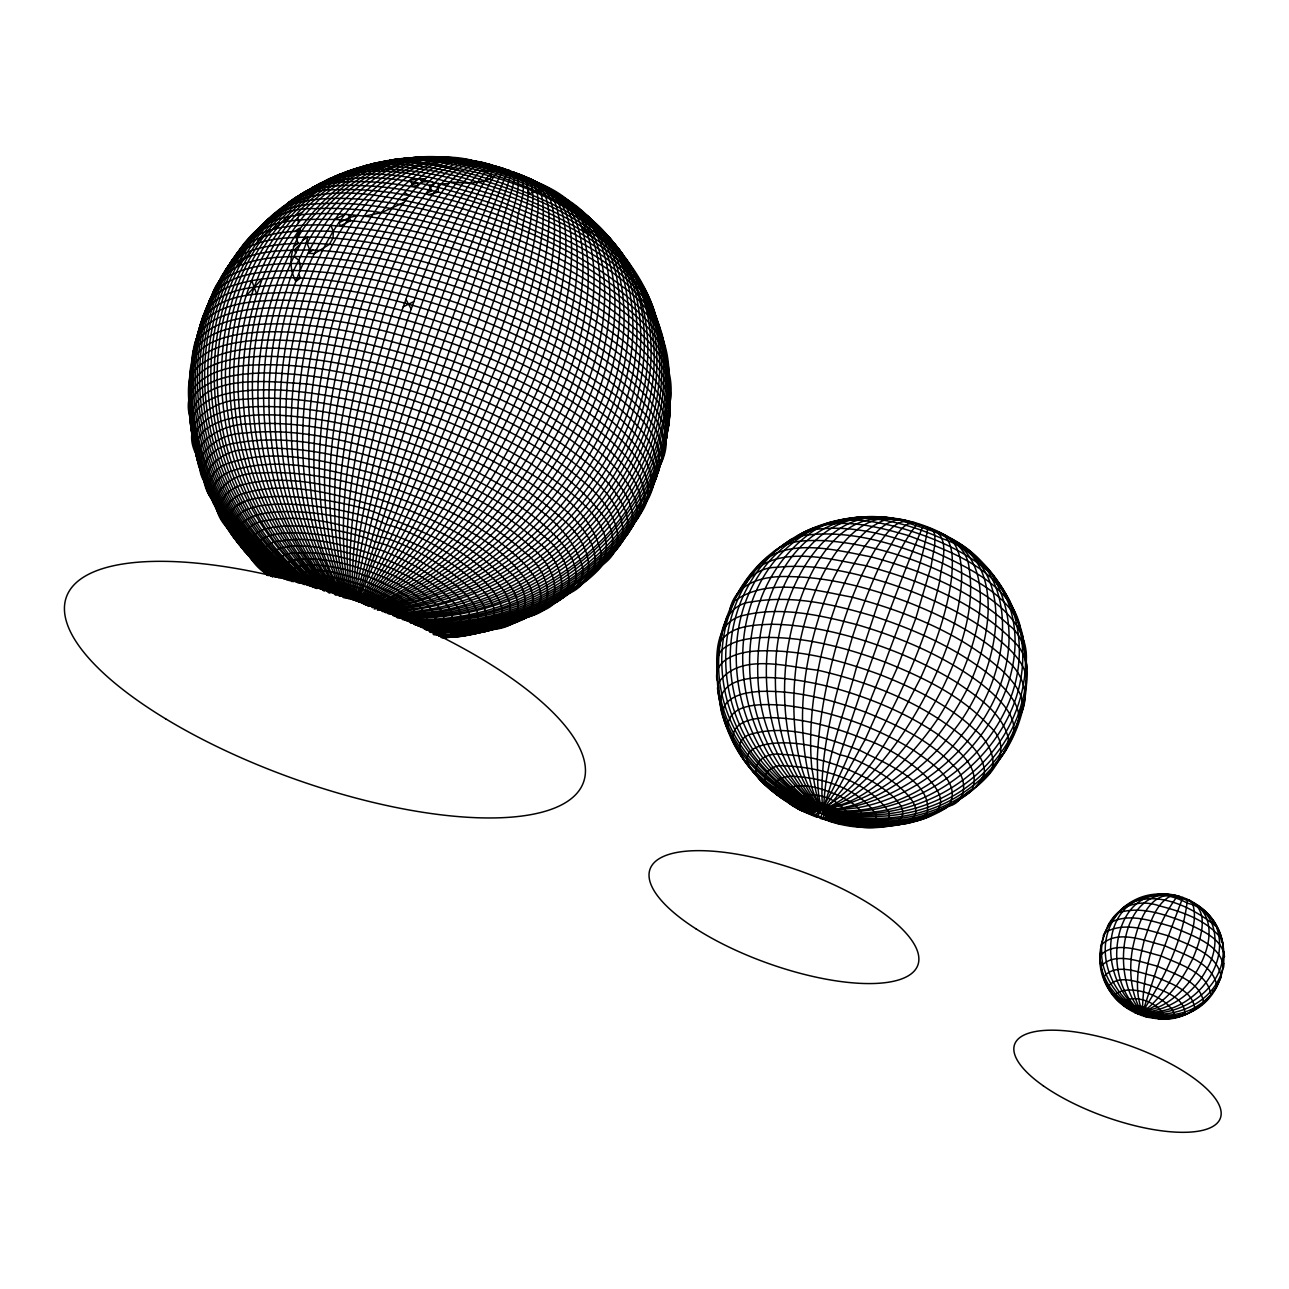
<?xml version="1.0" encoding="UTF-8"?>
<svg xmlns="http://www.w3.org/2000/svg" width="1289" height="1289" viewBox="0 0 1289 1289"><rect width="100%" height="100%" fill="white"/><g stroke="black" fill="none" stroke-linecap="round" stroke-linejoin="round"><path stroke-width="1.5" d="M516.551 174.643L518.726 174.192C539.704 179.364 531.422 207.4 530.52 222.739C523.221 266.759 508.817 309.231 493.526 351.027C458.53 438.937 421.277 528.635 361.065 602.624L352.864 599.643C357.343 504.627 386.088 412.544 415.171 322.604C429.914 280.648 445.591 238.771 466.972 199.682C475.641 188.033 485.115 160.029 504.112 168.891L504.66 169.552L476.237 161.657L452.326 157.951L476.205 161.431L495.894 166.958C473.901 154.422 453.277 176.4 441.354 192.786C414.945 229.313 398.156 271.737 383.59 314.113C356.022 405.326 331.595 503.338 349.545 598.741L346.322 598.064C309.424 508.285 325.311 406.067 350.382 315.241C363.724 272.801 381.157 230.65 409.193 195.67C425.257 176.19 449.345 154.825 476.64 161.641C392.114 136.247 333.513 224.818 311.874 293.892C281.614 391.775 279.649 509.026 340.554 595.84M773.948 553.029L770.983 555.172C816.968 511.234 892.649 504.837 947.383 536.369C1028.284 578.31 1053.935 697.558 993.432 766.955M1022.87 702.682L1024.674 698.461L1026.189 680.334M743.479 585.496C766.568 540.8 827.2 558.685 866.24 565.79C919.959 580.549 975.225 601.705 1014.765 642.421C1034.487 661.273 1025.383 690.743 1018.681 713.381C1008.32 742.061 988.647 766.939 963.914 784.647C910.356 823.574 834.982 823.993 777.992 792.493C686.344 734.231 701.587 575.732 801.967 535.725C850.224 528.522 898.707 544.683 942.646 563.277C975.596 580.066 1019.68 599.868 1023.466 641.761M586.721 578.036L583.981 580.662C602.511 564.695 623.538 546.81 632.126 523.157C634.704 505.61 623.715 489.691 612.984 476.946C568.707 429.269 508.124 400.75 448.508 377.194C385.508 354.378 318.625 336.461 251.065 340.699C232.407 342.665 211.944 346.08 197.958 359.712C182.716 378.515 190.063 406.164 191.336 428.254L190.675 420.585L191.626 423.678M190.256 405.181C189.37 385.878 187.372 363.305 197.974 346.145C209.156 332.916 227.041 328.453 243.428 325.779C304.22 318.528 365.27 332.933 423.066 350.705C485.18 371.313 546.262 398.639 597.516 439.968C620.009 458.965 657.084 494.332 632.69 524.961L635.574 519.838M636.524 518.13C663.964 490.416 637.104 452.536 613.483 433.088C569.094 393.757 514.843 367.413 459.899 346.177C400.67 324.425 338.314 308.039 274.831 307.926C243.669 308.152 194.526 313.759 193.044 354.233C200.762 314.065 218.357 276.023 244.153 244.282C263.955 226.058 293.167 225.301 318.609 224.834C410.482 228.201 500.1 259.089 579.808 303.833C610.341 322.347 641.439 343.019 661.45 373.294C680.85 406.083 663.062 446.961 651.735 479.605C610.583 574.121 503.58 629.967 402.474 619.574M190.176 388.505L189.999 417.555C178.817 378.467 224.302 365.496 253.756 365.013C312.164 362.499 369.927 376.775 424.871 395.369C482.118 416.009 538.802 442.32 584.819 482.876C608.295 502.243 636.637 543.459 600.239 566.387M235.726 254.996C257.365 228.862 296.18 230.94 326.971 231.166C382.06 234.389 435.988 248.648 487.58 267.758C537.255 286.819 585.915 310.536 627.405 344.26C650.01 363.369 677.289 390.293 668.346 422.969L668.975 411.127M612.726 551.676L610.358 554.737C639.698 531.712 610.487 493.365 589.524 476.012C545.005 436.681 490.4 410.756 435.166 390.116C378.998 370.314 319.93 355.248 259.975 356.457C233.148 357.214 187.791 363.595 189.129 399.058M189.789 394.321L189.274 385.395M189.129 401.105L189.644 409.821M191.465 369.911L190.659 375.711L192.689 356.296M190.24 422.373C193.269 370.604 271.705 382.06 306.25 383.88C385.814 394.74 463.234 422.405 531.809 464.185C560.087 484.97 628.259 525.09 599.288 567.998C557.557 608.553 501.63 634.414 443.271 637.684C583.482 631.417 435.569 535.225 385.943 524.397C352.735 504.982 170.712 476.882 257.091 563.954L254.658 560.796M194.623 349.545L195.735 340.828M585.77 580.469C610.519 555.962 579.986 522.271 560.296 505.787C515.664 468.197 461.623 443.561 406.857 424.597C354.346 407.695 298.919 394.241 243.379 399.332C214.635 399.912 179.268 420.536 195.88 453.873C193.221 432.411 179.558 400.057 204.435 386.104C222.24 375.26 243.814 373.504 264.197 372.94C331.16 373.294 396.738 392.13 458.336 417.185C511.008 440.612 566.193 467.44 601.963 514.311C636.557 556.058 578.584 587.156 548.244 606.152M194.365 448.169C189.692 414.381 233.454 406.825 258.493 406.615C313.082 405.536 366.866 419.247 418.007 437.277C469.76 456.709 521.207 481.006 562.149 518.855C584.191 536.772 605.314 577.134 569.013 593.488M410.595 623.07C407.823 601.318 380.319 593.407 363.063 585.287C344.163 580.243 318.141 568.997 301.223 583.401C225.897 534.258 179.703 440.806 194.784 351.011C199.376 325.698 204.516 292.377 234.115 285.24C263.02 275.62 294.198 276.909 324.135 279.713C411.336 290.218 496.136 320.043 571.752 364.545C607.683 390.261 681.172 430.172 653.04 484.696M661.257 459.464L659.291 467.117C676.596 432.991 644.693 400.992 620.492 380.851C573.154 342.52 517.163 316.401 460.125 296.003C403.779 276.845 344.695 262.328 284.805 263.601C266.001 264.471 246.537 266.71 229.7 275.733C214.651 282.694 209.881 299.354 204.597 313.598M660.484 464.491C680.173 425.644 645.257 391.695 617.56 369.572C571.333 333.609 517.582 308.554 462.67 288.978C408.404 270.448 351.655 256.543 294.021 256.559C263.584 257.123 221.466 261.345 211.67 296.357M246.296 243.444C267.58 215.634 297.243 188.645 334.769 189.789C385.089 187.55 434.925 199.392 482.457 214.876C531.922 231.859 580.356 253.981 621.846 286.206C653.024 307.169 671.279 343.212 668.604 380.835M668.54 425.209L665.043 446.413L668.54 425.209L669.942 406.663M245.603 242.767C266.759 217.213 304.703 219.227 334.802 219.452C388.65 222.61 441.386 236.548 491.802 255.238C540.365 273.864 587.945 297.05 628.484 330.016C650.204 348.384 675.227 373.198 669.7 404.488C677.611 362.886 651.122 331.563 619.59 308.941C575.829 276.249 525.525 253.305 474.046 235.678C422.84 219.001 369.153 206.256 314.951 208.657C279.101 206.885 249.663 229.845 233.148 259.959L244.217 245.136M1223.213 946.658C1220.312 915.722 1189.312 891.762 1158.634 894.018C1110.747 894.872 1081.922 956.937 1112.278 993.996C1129.567 1017.939 1164.273 1025.818 1190.408 1012.268C1234.072 992.546 1235.506 922.698 1192.196 902.574M1223.76 967.153C1220.248 943.467 1190.424 935.186 1171.443 926.469C1152.012 921.152 1128.197 912.016 1109.394 923.311L1103.175 935.846M438.341 183.264L438.196 192.045L428.673 194.671M189.177 388.279L190.144 374.712M668.975 420.23L669.99 395.9M353.685 599.884C363.627 508.333 392.065 419.892 420.472 332.675C434.812 291.266 450.006 250.066 468.954 210.526C478.203 196.492 483.359 173.032 500.744 167.634M408.645 158.37L398.478 159.046L424.726 156.952L444.576 157.339C409.257 153.794 372.779 163.22 344.84 185.455C320.139 208.657 276.426 243.895 295.858 281.518L300.482 277.973L298.677 274.235M189.676 380.481L190.949 366.882M667.025 429.559L667.428 425.628M220.048 279.729C237.095 248.97 279.197 250.42 309.763 249.953C365.657 252.177 420.472 266.13 472.966 284.853C524.784 303.995 575.458 328.131 619.219 362.225C641.261 381.318 671.859 405.906 666.429 438.647L667.928 426.901M1182.722 898.417L1182.819 897.418L1160.97 955.906L1141.571 1015.49L1142.086 1014.685M718.134 658.437C719.294 635.767 723.79 604.203 752.132 601.834C792.961 594.664 834.531 604.654 873.604 616.19C916.415 630.224 958.694 648.931 993.497 678.046C1007.337 690.195 1028.815 712.543 1013.589 731.234M355.361 600.432C391.872 459.738 438.034 321.122 494.622 187.211C497.844 181.491 503.886 162.559 511.443 172.581C506.883 188.436 501.179 203.936 495.911 219.565C451.15 347.273 405.197 474.561 357.005 601.012M192.045 359.083L191.658 361.967C193.189 319.06 246.618 315.612 278.923 315.773C337.267 316.965 394.563 331.515 449.297 350.979C505.079 371.731 559.99 397.866 605.701 436.536C628.178 455.79 659.775 490.158 636.412 520.305M196.669 338.926C203.179 303.737 248.39 301.288 277.038 300.192C337.895 300.224 397.753 315.434 454.808 335.656C511.008 356.554 566.306 382.881 612.356 421.841C633.141 440.451 665.092 472.257 645.435 501.727L646.965 498.102M201.422 323.91C207.948 288.639 253.272 286.19 281.985 285.078C340.183 285.046 397.495 299.096 452.278 317.803C507.753 337.573 562.036 362.886 608.714 399.187C631.401 418.877 664.657 445.543 655.73 479.524M415.042 624.939L418.345 625.31C419.167 599.256 381.721 589.202 362.612 580.002C343.97 575.748 305.574 559.748 293.457 581.677C241.591 548.196 203.098 493.51 192.367 432.379M661.418 461.768C666.8 426.288 632.625 400.605 608.553 380.432C563.035 346.387 510.911 322.121 457.547 303.157C404.81 285.095 349.786 271.592 293.811 270.497C264.68 271.415 225.027 271.367 209.253 300.788M190.482 372.682L191.304 366.866M665.801 439.388L666.349 435.456M354.523 600.158C370.233 509.654 399.348 422.099 428.383 335.172C443.416 292.265 459.013 249.47 477.816 208.045C485.856 195.976 489.611 173.564 504.112 168.891M729.284 613.564C735.632 591.619 750.633 567.337 776.623 567.337C813.746 563.406 850.917 571.881 886.268 582.547C924.68 595.019 962.287 611.695 994.641 636.186C1009.142 648.593 1029.363 664.334 1026.092 685.796M732.684 739.757C727.786 728.688 717.006 713.188 727.383 702.022C735.858 693.998 748.136 692.386 759.285 691.436C795.877 690.034 831.953 699.75 865.999 712.334C897.74 725.111 929.933 740.482 953.57 765.908C967.701 777.283 968.103 802.773 947.318 806.463M1008.755 742.98C1025.367 720.648 997.122 696.785 981.074 683.702C944.096 655.811 900.737 637.475 856.508 624.537C819.321 615.014 779.313 605.83 741.288 615.965C708.821 625.374 717.425 670.538 718.746 695.544M959.741 799.277C870.188 861.294 729.268 790.125 718.118 683.508C738.13 651.783 787.611 666.767 818.032 670.248C869.334 682.123 920.249 701.828 961.304 735.503C971.825 745.251 983.91 756.788 984.506 772.095C979.092 790.785 957.147 800.469 941.84 810.491C896.79 836.11 840.074 827.361 800.292 795.716C749.553 759.012 721.808 692.902 732.506 631.03C737.534 602.189 751.1 574.717 772.24 554.302C785.017 539.253 806.56 540.429 824.477 540.607C875.956 544.312 926.034 561.537 970.826 586.817C1000.216 602.608 1031.152 628.935 1025.802 665.736M191.562 364.932L192.609 359.132M664.48 447.17L665.172 443.287M1016.522 727.383L1022.113 706.259M196.669 338.105C173.661 431.025 220.048 532.293 299.547 583.095M192.947 357.214L194.204 351.462M662.449 456.838L664.125 449.12L662.933 451.73M663.384 454.131L666.075 440.725M193.414 351.333L194.075 348.529M199.279 328.453L203.388 315.418M668.862 415.09L669.49 412.367M643.856 506.448C653.636 491.56 659.549 472.08 649.769 455.694C640.714 437.696 625.955 423.388 610.76 410.53C565.42 373.746 511.991 348.288 457.514 328.099C402.281 308.458 344.453 293.763 285.578 292.555C255.979 293.489 213.442 293.473 199.94 325.634M667.525 430.832C677.482 395.61 645.998 367.703 621.814 347.676C578.697 314.081 528.764 290.299 477.72 271.447C425.998 252.998 371.989 239.238 316.933 237.063C287.238 237.434 248.39 236.258 229.7 263.842M195.09 343.631L198.635 330.467M664.399 448.411C639.521 559.893 521.932 633.366 410.837 621.685M1101.338 946.319L1099.839 959.661L1101.402 963.818M1223.889 963.302C1217.477 1003.728 1170.476 1023.095 1134.191 1010.479C1112.246 1002.649 1100.194 978.287 1099.952 955.987C1114.937 939.407 1142.521 951.524 1160.97 955.906C1179.081 964.22 1207.535 972.132 1210.887 994.737C1206.955 999.974 1201.622 1005.436 1195.531 1008.03M197.04 336.01L200.875 322.895M658.727 469.003L657.036 474.69L659.178 469.325M658.244 472.048L662.079 458.948M356.183 600.706L390.551 495.153L444.206 340.473L490.996 212.476L504.531 178.543L509.026 170.776L501.92 168.569M656.826 321.509L658.824 327.019C631.819 211.622 500.583 165.782 395.046 160.738C310.923 167.651 251.951 248.245 238.529 326.584C220.435 422.647 253.063 529.553 329.001 592.892M722.307 632.303L720.986 640.842M400.46 158.74C313.92 172.275 261.506 259.733 251.065 340.699C238.401 430.494 263.939 529.312 331.176 592.602C348.771 592.263 366.511 598.741 380.384 609.455C506.996 592.038 611.05 479.669 630.966 355.281C637.394 307.829 628.661 252.016 590.056 219.887C563.277 199.876 532.486 185.825 500.97 175.046C469.631 164.831 436.778 157.032 403.586 158.499C350.527 163.075 304.913 199.731 278.746 244.668C215.956 354.088 236.886 506.964 330.419 592.682M654.522 482.167L656.407 476.559M659.839 466.489C628.484 570.028 516.116 634.542 410.756 622.394M205.257 310.778L210.461 298.162M223.255 275.653C230.103 254.868 254.4 248.423 273.671 245.345C307.523 240.705 341.907 244.539 375.357 250.501C458.884 267.049 540.671 298.033 610.551 347.257C632.69 364.11 655.972 382.978 666.316 409.676C672.52 444.947 653.652 480.588 636.959 510.718C589.057 587.526 495.057 629.419 405.858 620.508M202.454 318.157L207.4 305.412M202.131 322.057L204.226 316.53M652.347 486.533L650.252 492.06L652.927 486.904M651.718 489.53L656.665 476.801M433.394 156.936C345.098 161.431 296.567 254.851 281.598 331.869C264.712 421.471 276.426 523.64 337.509 594.906M727.898 616.932L724.434 625.358L726.996 616.4M647.175 499.31L649.479 493.88M648.657 496.797L653.861 484.165M730.009 608.907C736.47 581.984 764.329 575.764 788.433 576.57C829.23 577.118 869.253 587.768 907.279 601.979C943.065 616.174 978.641 633.56 1006.854 660.29C1023.192 673.648 1030.556 695.867 1020.26 715.202M751.39 575.458C776.123 533.469 832.275 549.549 870.993 556.816C920.652 570.157 970.633 589.927 1008.997 625.133C1027.349 639.086 1027.252 662.965 1023.498 683.637C1018.519 713.413 1003.664 741.062 982.766 762.685C942.227 804.513 879.275 823.3 822.591 809.202C777.605 804.723 742.464 769.243 727.608 728.366C727.383 700.958 766.101 704.148 784.953 705.389C830.47 710.626 874.796 726.368 913.772 750.375C929.933 762.105 962.996 782.101 948.801 805.625C859.183 851.401 729.461 790.479 717.457 687.746M981.267 779.668C1003.341 769.291 989.839 741.658 975.692 730.541C948.785 705.035 914.836 688.455 880.677 674.904C841.636 660.467 800.243 649.318 758.27 650.929C741.497 651.428 713.574 657.696 716.877 679.851C717.28 668.524 714.025 653.765 725.916 646.788C735.89 640.279 748.023 638.506 759.672 637.604C802.821 635.944 845.342 647.4 885.495 662.256C922.924 677.305 960.885 695.432 988.76 725.417C1019.083 752.019 985.489 781.746 962.126 797.44M216.198 286.609L222.707 274.638M607.812 558.701C620.573 541.283 644.613 522.561 634.639 498.134C625.213 473.417 604.235 455.516 584.03 439.549C515.326 389.278 433.974 358.02 351.124 340.393C315.306 333.513 278.376 328.872 241.994 333.803C223.416 336.832 200.907 342.6 192.496 361.436C178.752 447.605 225.43 536.611 297.92 582.854M215.263 288.494C163.123 391.437 209.092 524.301 304.397 584.642M642.937 507.076L644.597 503.516M650.784 491.447C611.727 582.032 508.736 634.542 412.254 623.232M621.185 253.176C597.645 218.324 561.44 194.301 522.577 179.316C480.088 163.703 432.089 147.881 387.409 164.17C311.1 194.462 274.444 279.568 265.663 356.312C256.769 440.322 275.991 532.534 335.994 594.89M357.826 601.302L395.965 512.909L445.591 385.04L475.818 301.707L499.326 232.326L512.668 186.986L514.891 174.933L513.892 172.307L517.534 173.661C521.046 192.303 511.411 211.477 507.769 229.668C495.266 272.64 480.346 314.854 464.846 356.827C433.072 439.871 401.153 523.35 358.648 601.625M212.588 293.634L218.856 281.501M211.009 299.161L214.618 292.12M642.115 508.849L634.687 522.689M646.53 501.308L640.262 513.441M291.556 249.985C236.064 358.745 248.31 505.836 335.253 594.906M1003.728 752.583L1007.917 744.591M1013.525 734.859L1005.791 750.375L996.026 764.764M215.263 289.316L218.163 284.144M642.921 508.333C600.223 589.879 503.886 634.945 413.688 624.069M619.751 544.506L629.403 531.1M1107.509 926.549C1117.37 906.119 1137.881 898.433 1159.407 905.861C1182.142 911.79 1207.197 919.959 1221.875 939.455C1236.618 1004.34 1127.279 1046.12 1104.157 979.189L1101.177 966.251C1114.985 950.96 1140.411 962.126 1157.409 966.17C1174.102 973.84 1200.333 981.122 1203.41 1001.956L1201.751 1004.792C1116.435 1070.498 1063.941 888.266 1169.365 894.55M655.215 314.597C639.731 257.043 582.145 228.459 532.421 205.515C476.978 182.796 416.75 164.122 356.183 170.357C277.377 189.29 226.574 269.868 218.792 347.192C208.609 437.857 247.697 532.889 320.123 588.767C346.016 584.98 375.695 595.405 392.952 615.175M219.13 282.42L221.192 279.036M628.629 531.648L631.674 526.637M221.241 277.135L226.8 267.935M228.507 265.566C160.142 369.605 203.001 518.452 304.784 584.094M630.611 529.376L637.878 517.807M511.217 171.808L514.601 172.533M467.101 160.626C375.872 136.586 313.308 232.584 293.731 308.313C268.692 403.924 274.911 516.873 339.329 596.13M735.922 597.613L741.884 588.412M224.35 274.009L227.637 269.047M626.39 533.791L622.088 540.3L627.969 533.565M225.349 270.416L232.842 259.041M626.277 535.918L633.769 524.542M470.356 160.803L472.999 161.576C387.763 141.613 341.488 245.667 321.074 310.713C296.164 403.94 290.476 512.668 343.245 597.58M359.47 601.947C408.371 524.011 442.191 437.696 475.415 352.235C491.125 309.537 506.174 266.485 517.018 222.272C518.049 207.658 529.553 186.261 518.726 174.192M450.602 157.87C367.123 161.496 328.582 256.946 309.827 325.682C289.703 414.816 289.074 517.26 341.359 595.921M231.15 261.393L237.418 252.676M240.56 248.793L249.164 238.32M259.234 228.556L262.65 224.27L256.302 231.424C269.127 218.389 282.5 204.161 301.69 201.777C318.125 198.264 335.059 197.91 351.8 198.699C399.928 201.487 447.106 213.571 492.366 229.748C537.11 246.231 580.759 266.968 619.042 295.648C639.425 312.341 664.061 331.74 666.832 359.905L665.688 354.137M629.064 264.148C606.587 227.799 572.316 199.038 532.953 182.361C492.962 166.861 447.074 147.284 404.585 164.702C332.562 199.279 302.013 283.016 290.073 357.053C279.165 438.566 287.898 529.457 340.087 596.179M642.889 286.255C616.496 236.693 560.216 213.813 511.105 193.092C461.704 175.707 408.339 160.352 355.619 169.052C183.473 233.647 191.368 490.352 324.651 590.749M982.186 780.216L975.87 786.806L990.983 770.999M491.544 165.846C467.907 153.037 443.045 171.791 428.77 189.918C400.073 225.156 382.527 267.919 368.074 310.568C340.86 402.587 319.704 504.144 347.917 598.37M244.153 244.282C157.806 348.062 197.926 515.278 308.007 585.48M614.966 550.661L623.393 539.946M360.276 602.269C414.156 527.33 449.2 440.709 483.069 355.377C498.36 314.307 512.7 272.704 522.351 229.893C523.817 212.911 534.468 190.047 522.271 175.449M759.076 565.935C708.66 623.344 718.118 715.814 768.953 769.807C795.152 797.939 830.744 818.257 868.883 824.235C887.815 824.638 913.063 828.263 927.145 812.747C933.043 780.441 882.063 762.266 859.747 750.246C825.057 737.453 785.597 723.129 748.764 734.843C729.671 743.302 745.364 764.635 756.482 772.739C781.086 797.682 815.309 809.041 848.79 816.018C883.948 822.076 921.071 816.485 952.458 799.373C967.588 790.947 981.283 780.006 992.707 766.971C998.766 757.706 1010.624 748.957 1007.917 736.599C1000.909 712.06 977.707 696.93 957.872 683.17C929.015 664.947 897.482 651.283 865.032 640.875C834.692 631.497 803.24 624.553 771.354 624.263C753.839 624.956 731.975 625.455 720.664 641.084C701.619 747.991 817.194 845.375 919.411 819.321M746.283 582.564L748.555 579.679M984.442 777.831L989.952 770.854M251.5 250.662L238.304 266.275C244.539 248.004 254.61 226.816 274.299 220.548C291.185 214.699 309.247 213.507 326.987 213.555C376.404 214.49 425.048 225.978 471.806 241.397C522.174 258.59 571.301 280.921 614.644 312.099C637.813 330.435 666.284 351.559 669.7 383.204L668.459 369.669M251.307 236.241C158.918 339.7 197.523 513.248 309.859 585.979C339.329 575.571 385.927 592.408 402.377 618.913C538.061 633.995 680.27 518.758 669.12 377.387M609.955 556.639L618.559 546.149M384.976 612.114C516.535 608.988 638.732 498.424 650.526 366.575C654.361 317.577 639.344 264.551 602.027 230.989C574.894 208.028 542.298 192.512 509.187 180.202C474.481 167.957 437.97 158.644 400.911 159.385C349.69 162.543 304.703 196.863 277.634 238.981C208.754 348.852 232.165 507.383 329.694 592.779M252.515 234.679L261.925 224.93M263.665 223.658C284.95 201.712 319.14 203.195 347.385 203.549C396.384 206.385 444.415 218.679 490.481 235.146C536.031 251.919 580.469 273.042 619.429 302.238C642.534 320.445 669.12 343.373 669.039 375.405M269.546 218.453L273.349 214.473M193.978 445.414L197.668 461.285C184.601 417.845 246.537 413.785 274.654 414.977C343.792 418.313 411.127 439.855 473.176 469.728C514.746 493.268 568.449 517.679 582.596 567.418C585.045 591.442 556.751 600.175 540.155 609.794C504.273 626.696 463.702 632.996 424.307 628.887C432.588 620.96 423.227 609.568 416.75 603.945C402.281 591.168 384.541 582.741 366.592 576.038C348.336 569.609 329.146 564.711 309.666 565.098C300.949 565.355 286.206 567.418 286.641 578.938L289.38 580.711M589.282 577.23L601.141 565.887M484.519 163.284C457.804 158.402 439.307 185.552 425.579 204.258C400.702 242.074 384.299 284.756 370.861 327.777C346.87 414.849 326.375 509.042 348.739 598.563M245.538 243.669L252.273 236.419M247.262 240.479L261.49 226.735C162.946 330.645 199.972 511.878 315.032 588.01M246.457 295.487L261.957 279.117M613.516 552.191C565.952 607.522 489.868 634.285 417.942 626.003M474.062 161.189C443.738 153.649 416.734 177.012 399.123 198.989C370.813 234.952 353.363 278.15 340.602 321.734C317.642 410.933 305.284 511.83 345.533 597.919M597.194 570.012L606.603 560.28M301.046 243.299L294.504 249.921L295.729 253.208M486.984 164.17C462.654 153.729 437.793 170.39 422.55 188.629C392.774 223.223 374.809 266.162 360.404 308.989C333.303 401.459 314.065 504.837 347.112 598.209M727.608 728.366C742.577 768.76 775.946 801.549 816.195 816.92L817.178 816.63C845.085 773.062 860.665 722.436 880.677 674.904C897.45 626.373 919.685 578.519 927.903 527.668L926.34 527.137C966.766 542.073 1000.892 574.83 1015.909 615.401L1008.546 601.045M1113.503 918.171L1122.638 908.117C1151.077 886.188 1192.389 906.731 1216.333 926.662C1228.82 960.112 1203.443 996.59 1172.088 1008.095C1151.174 1015.313 1124.943 1015.893 1113.728 993.658M254.384 232.536L256.511 230.489M277.377 211.477L290.106 201.455M293.296 200.166C315.386 180.106 347.724 180.75 375.711 182.136C420.214 185.535 463.75 197.104 505.481 212.621C568.207 240.624 657.454 272.495 665.301 352.219C655.811 276.2 564.083 244.556 504.08 217.213C463.073 201.954 420.375 190.514 376.726 186.438C346.725 184.504 312.437 182.877 287.721 203.13M602.608 564.453L604.734 562.423M820.996 818.08L815.615 816.114L826.426 819.885L820.545 818.515C849.805 720.309 884.673 618.478 923.053 525.928M259.83 226.945L267.532 219.597M269.836 217.728C158.563 317.303 192.657 510.283 313.13 587.43M257.832 241.14L270.497 230.135M265.486 221.579L278.102 210.897M593.633 573.379L581.017 584.062M768.228 557.557L761.348 563.551L767.648 556.961M966.057 794.024L969.973 790.608M362.628 603.316C431.815 536.272 472.467 445.607 508.478 357.73C523.962 315.837 538.125 272.817 542.653 228.169C543.813 210.171 546.004 181.668 523.463 176.174C545.94 185.31 536.224 216.923 535.209 235.468C527.894 278.891 513.731 320.832 498.166 361.919C463.041 447.057 424.999 534.5 361.855 602.962L366.35 605.186C453.245 556.606 505.949 464.475 543.942 375.566C560.087 333.255 573.283 288.382 571.398 242.638C570.801 217.986 560.699 189.306 534.806 181.507C580.775 203.211 620.17 240.914 641.938 286.835M773.529 551.821L791.22 539.301M794.717 538.141C827.554 513.248 871.751 525.203 907.827 535.402C948.156 550.774 1000.055 567.402 1013.879 613.322C1052.92 745.203 873.346 868.254 764.925 784.582C744.398 769.082 762.105 750.923 782.536 754.516C814.068 755.418 844.827 766.037 872.186 781.343C948.172 828.07 863.421 836.722 823.8 818.95C821.915 766.955 843.747 716.346 856.669 666.51C874.699 618.688 885.672 564.856 917.107 523.898L919.734 524.832M1000.248 756.434L1002.89 754.178M571.011 590.797L573.911 588.412M572.445 590.491L578.31 585.689M271.335 216.423C320.026 174.402 397.173 199.376 452.874 211.235C520.885 231.714 589.492 259.959 641.696 309.473C666.494 330.258 669.249 364.159 667.654 394.289C665.591 436.423 650.236 477.429 625.664 511.572C574.475 583.127 484.535 623.795 397.06 617.205M296.357 197.104L285.546 204.903M651.525 304.929C619.429 245.764 549.178 220.838 489.852 197.62C431.734 181.797 360.533 156.452 305.122 192.319L310.262 189.531M311.97 188.613C368.235 153.649 439.098 179.139 497.409 195.928C552.514 217.873 615.916 241.849 647.416 295.471M551.144 604.863C583.756 591.667 564.904 551.644 544.232 536.546C504.241 499.697 453.825 476.414 403.167 458.062C351.816 440.999 297.243 426.981 242.751 433.265C216.584 433.894 186.808 456.87 205.853 484.261L203.598 477.22M535.37 613.419C550.194 604.444 573.879 597.79 576.102 577.424C576.811 561.746 566.516 548.292 556.622 537.191C518.758 498.521 468.648 474.658 418.893 455.13C365.077 435.65 307.926 420.327 250.211 423.952C225.253 423.163 186.132 440.709 200.794 471.42L196.186 455.694M573.573 590.056L560.199 599.385M587.784 578.535C543.346 616.561 482.956 633.898 425.016 628.21M363.401 603.687C438.518 538.319 482.022 444.399 518.629 353.669C533.807 311.116 547.938 267.032 548.84 221.466C549.823 203.42 543.91 178.091 522.093 177.012M272.543 229.555L290.686 216.278M562.02 596.759L564.969 594.503M275.62 213.475L281.888 208.721M563.583 596.517L569.561 591.989M952.297 804.465L970.005 791.945M293.376 246.715L298.113 243.379L296.18 237.224L300.16 231.069L299.451 228.217L294.665 231.408M554.479 602.14L557.509 600.013M281.566 207.771L284.015 206.063M283.596 206.772L303.463 193.302M313.936 187.018L330.371 178.301M533.888 614.176C501.469 629.241 464.991 635.026 429.446 631.594C442.03 625.246 433.507 609.568 425.386 603.3C409.225 588.348 388.891 578.761 368.461 571.091C347.063 563.615 324.409 557.75 301.562 559.217C291.781 559.168 276.072 565.21 280.744 577.649C250.163 556.236 222.884 527.217 209.463 492.044C206.546 480.072 215.005 468.6 225.784 464.169C273.026 446.88 324.989 460.898 371.828 472.982C426.868 490.126 481.941 513.473 525.058 552.707C546.536 568.691 562.036 608.456 525.896 617.753M538.125 612.178C576.666 601.302 561.585 559.829 537.964 542.105C497.328 504.772 445.897 481.554 394.321 463.524C343.825 447.637 289.767 433.716 236.644 442.917C201.455 447.799 194.091 476.962 214.586 503.532M575.103 588.896L577.553 587.188M1212.595 991.273L1214.995 989.598L1221.215 977.078C1217.654 953.006 1187.362 944.595 1168.092 935.75C1148.354 930.352 1124.185 921.087 1105.092 932.559C1085.902 981.3 1147.436 1039.45 1193.211 1010.302L1194.677 1007.789L1203.41 1001.956L1210.887 994.737L1216.88 986.359C1213.368 962.657 1183.544 954.376 1164.579 945.659C1145.244 941.067 1116.322 928.37 1100.629 945.755L1101.596 952.507M298.919 195.574C161.979 286.303 188.565 502.984 316.933 588.622M364.159 604.042C441.225 544.312 486.146 452.793 523.028 364.69C538.754 322.669 552.594 278.972 554.447 233.825C554.834 214.103 552.9 186.164 530.359 179.316M1190.955 1010.56L1194.001 1008.53M312.969 250.082L308.087 253.321L314.5 253.579L329.485 244.33L332.997 237.966L333.368 231.553L330.822 225.204M302.915 240.125L307.781 236.95C304.381 253.74 292.603 268.193 288.156 285.062C282.726 300.273 278.521 315.902 275.411 331.756C269.047 364.578 267.419 398.285 270.384 431.573C275.991 490.658 295.535 550.886 336.735 594.89M307.974 190.095C165.765 277.586 188.967 499.6 317.529 588.316M294.021 198.732L305.284 191.481M553.835 603.461L565.081 596.211M364.9 604.428C443.432 550.161 489.917 461.269 527.153 375.792C543.362 334.624 557.025 291.701 559.942 247.295C560.602 224.769 560.425 194.14 537.271 182.361M344.276 173.677L346.338 172.436L325.231 180.766M296.583 198.039L299.95 196.041M545.15 607.345L538.866 611.083L547.326 607.296M300.514 194.575L320.993 182.764M558.604 600.368C519.161 624.73 471.468 634.704 425.499 629.725M783.793 544.506L791.591 539.962M915.963 819.498L926.565 817.162L945.627 807.446M797.794 535.531C830.648 518.355 870.655 510.911 906.666 521.578M820.851 526.347L828.005 522.883L839.381 520.321L835.9 521.707M945.723 808.235L937.184 812.36M365.641 604.799C445.156 555.817 493.316 469.776 530.987 386.958C548.276 345.194 562.52 301.384 565.613 256.028C566.516 231.44 565.855 199.763 542.556 185.052M530.907 614.724L534.081 613M532.438 614.547L537.255 611.953M307.136 190.675C331.756 176.931 358.406 163.365 387.409 164.17C415.171 164.009 442.691 169.133 469.438 176.206C524.913 192.335 581.387 214.876 623.086 256.14C737.872 413.044 561.327 625.197 388.231 613.822M323.732 181.54C170.084 261.361 187.356 495.04 318.174 588.026M549.759 605.83C513.779 626.132 471.565 634.607 430.51 630.966M311.793 187.662C375.26 163.751 445.446 188.258 506.803 208.238C562.632 233.132 635.348 259.121 657.857 321.799M352.477 169.81L337.057 176.222L342.471 174.305M425.467 193.962L431.912 190.611L429.044 185.503L433.732 184.375L432.427 181.991M490.319 630.192C507.528 623.957 532.566 621.991 540.01 602.301C543.571 587.413 533.179 573.718 523.85 563.261C483.52 522.867 429.269 499.858 375.824 482.295C328.792 469.583 276.442 454.824 228.733 472.032C188.951 491.979 233.792 533.34 247.649 554.85M334.802 219.452L345.065 214.296M403.248 306.798L413.833 301.562M506.641 625.133L529.328 615.578M528.748 616.658C569.222 606.555 556.123 566.757 531.567 547.503C493.703 512.603 445.962 490.561 398.011 473.192C349.383 457.031 297.695 443.754 246.102 449.716C221.531 449.152 193.334 473.289 211.17 497.989M821.947 525.251C688.632 584.159 735.004 813.955 875.827 827.087M921.587 818.531L931.786 813.826M295.31 215.505L302.512 212.202M628.726 262.602C598.45 221.627 548.679 201.003 502.517 183.312C453.664 168.086 398.494 151.441 348.562 171.276L361.162 167.651M355.732 169.085L365.883 165.459M438.84 636.105C464.539 641.084 513.779 627.985 486.13 594.165C458.787 561.553 418.087 543.926 379.127 529.28C339.893 508.607 173.161 489.224 267.113 574.975C253.031 556.349 199.231 516.776 239.029 495.008C285.24 478.831 335.656 494.219 380.722 507.479C428.045 524.832 478.316 545.634 510.508 586.189C542.701 634.172 460.656 636.782 433.185 633.995C448.588 630.675 445.817 611.759 435.601 604.09C417.717 585.899 393.967 574.862 370.41 565.919C346.354 557.573 320.8 550.87 295.117 553.126C282.742 552.465 266.855 563.938 276.088 577.005C254.304 560.216 187.533 506.496 240.318 485.389C285.723 472.886 333.625 485.889 377.532 498.682C425.322 514.988 473.756 535.998 509.88 572.332C535.112 594.052 528.377 626.261 493.236 629.499M509.638 624.279L524.559 618.462M320.848 183.618L327.922 180.476M513.215 622.539L522.883 618.752M327.712 179.493L339.877 174.273M531.406 615.465L519.241 620.686M368.622 604.895C457.289 559.426 512.555 468.165 550.612 379.288C566.951 336.864 579.873 291.556 576.811 245.651C575.41 220.838 564.791 193.189 539.833 183.715M1173.651 1017.52L1179.693 1014.942M1131.178 902.606C1142.183 896.838 1154.171 893.615 1166.626 894.55M505.111 625.246L509.945 623.312M334.544 176.48L341.504 173.741M349.48 170.664C178.365 237.933 188.178 492.64 323.974 590.942M813.939 815.341L805.174 811.732L813.939 815.341L819.305 812.328L826.265 805.045L839.203 786.644L865.209 739.467L897.579 667.09L915.802 618.317L930.9 567.063L934.751 545.263L934.928 535.451L933.188 529.779L929.578 528.442M498.585 627.115L480.7 632.512M496.958 628.178L503.5 625.89L500.18 626.551M343.277 173.129L359.132 167.489M403.86 202.502L381.463 212.669L364.384 216.165M515.117 622.313L499.987 627.453M809.089 530.391L817.484 527.507M360.485 167.103L378.418 162.43M433.491 634.623C453.905 638.474 458.368 611.743 443.207 601.995C422.953 581.468 395.949 569.206 369.218 559.41C351.188 551.547 245.168 525.799 272.897 577.021L256.559 563.519L242.106 548.196M1162.517 895.452L1164.321 894.856M402.377 199.569L407.405 197.91M483.842 630.804L480.716 631.787L488.837 629.87M348.159 171.872L353.589 170.196M370.845 606.217C461.462 573.541 523.398 489.756 563.374 405.6C581.822 363.756 595.309 318.464 593.939 272.317C592.569 242.799 583.724 206.449 554.173 193.269M487.258 630.804L508.156 624.746M350.962 170.212L365.19 166.184M368.799 164.75C189.854 222.143 192.351 486.452 325.36 590.571M397.431 159.046L377.065 162.946L382.366 162.027M394.531 159.433L384.138 161.721L389.487 161.012M371.538 606.668C466.505 576.054 532.695 489.739 572.638 401.975C598.354 338.733 625.439 236.209 554.302 191.948M1160.89 1017.456C1152.012 1018.326 1137.397 1016.054 1132.451 1007.321C1138.558 1003.648 1150.191 1007.966 1152.946 1014.491L1151.061 1015.796L1146.936 1015.813C1093.12 984.587 1113.873 863.324 1187.685 903.299C1217.606 909.696 1221.07 945.868 1207.02 968.506C1193.517 995.285 1164.74 1013.879 1134.787 1012.655M840.734 519.95L858.506 517.243L882.401 517.517M851.014 518.887L858.281 517.888M474.433 633.447L479.154 632.206M484.068 631.336L461.607 635.396L464.62 634.72M363.111 166.233L375.486 163.026M483.633 631.916L496.007 628.71M515.552 173.435L517.534 173.661M357.81 215.424L349.416 217.567L339.104 222.707L340.393 225.849L350.721 220.661L348.223 214.554M249.518 239.271L251.162 238.852M386.539 161.028L395.949 159.562L379.594 162.221M372.231 607.119C476.382 576.731 549.646 481.345 587.285 383.526C613.371 316.369 619.655 212.169 536.965 182.635M442.336 636.25C461.704 635.719 466.827 612.436 452.294 601.318C430.51 578.068 400.492 564.614 371.055 553.754C341.923 544.232 310.665 535.853 279.858 541.106C259.927 541.38 255.061 566.741 271.302 576.457M543.233 188.5L540.848 188.984L541.976 191.481L536.433 191.223M892.439 825.379L896.322 824.461M824.106 524.462L829.165 523.286M366.994 165.798L370.604 164.992M471.097 633.785L460.221 635.944M367.542 165.282L381.866 162.478M370.04 164.444L375.308 163.316M489.063 630.498L460.672 634.816L438.937 635.01M372.698 163.703L387.989 160.529M486.42 631.256L461.688 635.912M372.376 607.683C473.337 582.612 547.277 494.525 587.236 402.297C615.127 336.01 630.692 227.815 550.741 190.853M1168.511 1017.52L1161.76 1018.89L1152.366 1017.585M476.866 633.366L471.13 634.414M1184.478 899.094L1186.283 898.755L1187.362 900.173C1246.092 922.908 1172.104 1035.26 1125.104 1005.839L1123.396 1001.36C1135.432 994.109 1158.344 1002.616 1163.774 1015.458L1160.068 1018.052C1137.027 1012.348 1113.503 999.329 1104.254 976.208C1116.467 962.674 1138.96 972.551 1153.993 976.127C1168.752 982.911 1191.954 989.356 1194.677 1007.789C1169.945 1021.033 1137.446 1015.925 1116.306 998.185L1109.007 988.067L1109.088 985.553C1119.335 974.21 1138.203 982.492 1150.819 985.505C1163.21 991.193 1182.674 996.59 1184.962 1012.058L1183.737 1014.169C1159.971 1020.807 1133.369 1012.284 1115.468 995.978L1115.533 994.028C1130.743 982.83 1168.769 996.945 1174.553 1014.652L1171.765 1017.569C1119.835 1022.096 1084.645 951.862 1118.739 912.693C1140.459 905.877 1163.613 914.239 1184.059 921.748C1198.996 929.675 1222.649 937.49 1224.421 956.921L1223.825 951.798M1138.09 1014.169L1139.911 1013.831C1158.408 1002.246 1169.913 982.734 1179.612 963.705C1187.185 944.821 1199.431 922.972 1192.212 902.364L1189.602 900.254L1186.154 899.851L1187.701 900.689M452.761 635.993L448.943 636.685L458.658 636.218M374.551 607.844C470.888 586.688 544.361 506.931 586.157 421.004C618.704 353.154 637.153 249.003 565.597 199.054M907.585 822.704C990.016 809.411 895.839 748.023 865.209 739.467C835.304 727.286 803.514 718.199 771.031 717.667C756.901 717.538 731.056 720.132 733.103 739.644C778.604 819.24 899.674 846.68 972.551 788.61C981.01 765.199 954.231 747.411 938.521 734.923C907.907 713.88 873.217 699.299 837.641 688.987C806.028 679.69 692.741 656.053 726.609 725.643L724.547 717.957M479.524 632.722L458.513 635.429L438.969 635.574M452.278 636.605L446.332 637.362C552.627 625.584 415.493 543.04 381.206 537.159C344.018 524.671 303.737 513.167 264.358 520.949C229.603 526.573 247.424 564.373 268.579 574.958M375.18 608.311C472.709 589.911 549.066 511.346 591.361 424.887C624.633 356.876 640.987 251.709 569.094 202.341L570.818 203.807M379.739 608.924C475.077 594.712 553.819 523.189 597.516 439.968C633.253 372.134 648.174 274.589 587.51 216.069M538.174 184.762L531.181 181.588M421.052 157.919L438.808 157.049L457.804 159.079M1182.915 1014.056L1186.363 1013.605M374.164 609.004C478.799 592.827 562.101 508.237 602.962 414.027C635.751 341.359 637.684 232.938 555.076 192.802M598.16 226.461C567.015 196.879 525.622 180.573 485.115 168.198C441.225 154.873 390.583 150.716 350.882 178.269C220.87 269.965 224.785 484.793 331.95 592.553M449.41 637.217L455.533 636.444M391.743 159.884L421.729 157.049M467.375 635.058L441.95 636.685M841.33 520.079L847.131 519.37M881.322 826.442C967.169 822.817 869.414 759.495 839.896 754.871C780.78 728.124 688.149 746.943 798.552 801.822C855.767 825.556 926.179 821.85 974.758 780.844C997.944 761.686 1015.249 735.439 1022.805 706.259C1022.548 692.66 1013.009 681.607 1004.067 672.31C961.884 633.624 906.94 611.888 852.367 597.226C814.761 590.249 768.84 576.956 734.762 600.787C708.112 657.197 724.176 727.512 767.261 771.257C787.917 793.621 815.824 806.527 842.732 819.53C862.728 827.345 885.156 828.891 905.877 822.994L900.221 823.542M527.088 183.876L528.925 183.65M890.49 825.83C858.522 831.888 826.845 823.445 808.928 794.572C781.521 757.513 773.416 709.562 775.769 664.383C777.412 597.097 824.734 490.239 908.842 523.189C932.817 531.519 966.669 538.222 969.247 569.11C975.37 610.793 960.015 652.202 942.114 689.132C920.974 729.719 892.987 768.163 854.978 794.443C835.465 807.188 805.303 821.141 786.177 800.276L788.868 801.79M403.876 158.257L409.709 157.741M437.406 157.935L422.002 157.081L414.381 157.854L419.392 157.903M410.321 186.373L418.216 185.6L417.056 183.199L412.206 184.52L410.24 180.025L425.483 178.672L420.778 179.751L421.841 182.007L429.495 181.395M393.548 160.142L397.076 159.836M401.121 158.611L408.081 158.773M380.384 609.455L381.56 610.551C476.302 603.429 560.232 539.575 606.507 458.675C647.465 389.117 659.42 288.349 598.595 226.268M457.998 636.331L441.402 637.056M413.044 157.467L415.848 157.258M377.484 610.229C472.999 602.575 556.252 536.353 602.462 454.872C642.341 385.91 656.359 286.239 596.404 224.205M851.594 825.024L837.995 823.445L823.8 818.95M382.607 611.614C552.385 610.051 724.756 395.014 611.453 240.092M441.321 183.908L448.765 183.65M410.337 157.741L428.222 157.903M430.429 156.871C376.211 157.113 331.837 198.135 307.072 243.299L309.763 249.953M441.337 637.62L446.075 637.475M424.726 156.952L442.965 157.886M512.813 175.546L498.36 171.389L482.167 170.357L488.177 173.225M450.248 181.975L470.195 183.36L485.405 180.814L489.739 179.058L491.335 176.738L490.513 173.934M852.802 825.975L863.308 826.33M385.443 612.662C556.687 617.447 729.671 407.211 619.606 249.937M450.667 159.127L454.936 159.175L451.359 158.515M863.324 826.555L847.759 825.186L828.231 820.416M392.597 614.563C556.977 623.715 722.066 440.886 640.053 281.131M387.828 613.242C555.623 619.3 724.482 422.921 629.403 263.729M419.36 157.274L447.782 157.935M394.579 615.224C556.977 626.035 720.309 449.845 644.887 290.267M881.048 825.895L884.995 825.991M1175.794 895.436C1115.613 884.786 1108.459 991.708 1148.596 1017.472M499.342 168.746L498.07 167.57L500.261 168.198C481.538 158.821 469.502 185.858 460.527 197.813C437.841 236.274 421.938 278.279 407.227 320.3C378.612 410.53 350.721 503.886 352.026 599.401L352.864 599.643M393.274 615.804C551.869 629.58 713.8 466.006 652.186 306.556M395.191 616.48C548.582 630.949 706.227 480.394 658.325 323.523M434.619 633.447C462.638 637.878 535.547 631.932 501.34 587.494C471.242 551.595 426.417 532.164 383.526 516.051C350.237 497.651 167.973 468.97 250.743 556.816M446.848 157.58L460.205 159.272M463.943 159.385C432.798 156.678 406.905 179.815 388.891 202.615C360.453 239.561 343.116 283.773 331.096 328.469C310.327 416.073 301.594 515.407 344.759 597.79M430.703 157.065L440.661 157.951M1172.458 894.84C1145.873 894.179 1136.93 927.887 1132.499 948.833C1128.552 971.374 1130.856 995.72 1143.472 1015.071L1145.099 1016.602L1150.658 1017.166M436.036 157L445.349 157.886M418.345 625.31C469.776 630.337 522.996 618.736 566.789 591.023C588.719 572.493 638.087 546.923 625.664 511.572C613.564 481.296 585.883 460.979 560.183 442.707C520.063 415.848 475.85 395.562 430.413 379.53C385.475 364.014 338.878 352.38 291.378 348.82C261.409 347.531 228.089 346.29 202.035 363.595C190.546 371.135 187.646 385.508 189.483 398.349C190.176 422.18 194.881 445.849 203.195 468.165C220.306 514.118 252.837 553.771 293.57 580.872M397.254 617.834C539.785 634.994 689.502 507.222 666.848 359.067M430.22 632.351C457.144 632.69 551.209 636.621 529.682 585.802C505.143 545.36 459.126 524.575 417.717 505.562C367.881 485.566 314.387 469.873 260.169 473.015C226.526 472.032 200.085 499.133 227.944 528.764M831.856 821.496L829.326 821.286C815.405 805.238 818.08 779.571 817.29 759.35C818.805 721.179 826.056 683.428 836.078 646.643C845.761 612.758 857.491 579.035 875.763 548.727C883.948 537.32 896.145 515.246 913.095 522.947M494.283 165.975C471.967 157.467 456.064 183.457 444.882 198.522C419.94 237.095 403.393 280.374 388.891 323.748C362.563 412.303 337.944 505.981 350.366 598.95L352.026 599.401M589.846 232.068L582.902 231.343C577.472 212.572 564.84 195.557 546.697 187.55C575.587 201.165 583.079 236.644 583.031 265.711C582.692 311.567 568.868 356.231 550.886 398.027C511.652 481.78 455.146 567.386 367.736 605.975L368.396 606.362C442.755 578.471 495.169 512.442 534.709 446.236C569.641 381.786 601.206 305.606 582.902 231.343M420.73 627.002C462.461 631.449 505.465 624.569 543.362 606.426C563.792 592.795 598.805 582.564 601.302 554.141C590.249 501.775 533.582 475.883 491.576 451.037C425.821 418.281 354.233 394.966 280.615 390.051C250.437 389.069 183.473 389.052 192.27 435.875L190.079 419.537M869.124 517.243L872.669 517.63M878.808 517.63C772.546 509.719 738.21 650.059 767.97 730.621C782.117 772.047 812.441 816.066 857.459 825.75C864.758 826.281 878.905 823.526 875.295 813.295C856.718 787.305 821.061 777.364 790.366 776.204C752.744 780.57 796.344 811.184 810.781 813.955C866.659 790.656 894.115 728.301 920.781 677.66C935.137 645.435 947.528 611.759 951.701 576.537C952.732 561.311 954.923 535.95 935.798 531.261L938.73 532.776M523.995 176.964L531.809 179.735M837.238 822.93C816.34 816.453 815.695 786.661 811.828 768.518C808.38 731.169 812.892 693.514 820.787 656.987C829.842 618.237 842.378 579.406 864.855 546.198C874.506 533.13 890.054 514.085 908.407 521.578M536.707 192.641L532.341 192.013L530.101 193.978L527.636 190.015M484.6 163.639L477.091 162.623L478.912 163.332M932.737 529.811C951.54 537.4 940.938 565.613 939.778 580.84C930.98 621.121 915.657 659.662 898.207 696.914C881.354 731.459 862.889 765.779 837.753 795.104C828.166 809.846 806.479 819.82 792.832 804.497M483.037 164.025L485.131 164.428L479.25 162.14M452.02 158.273L457.16 159.256M530.955 184.52L540.655 186.599M540.993 184.343L538.625 183.102M529.408 180.798L524.51 180.106L526.669 181.846L516.728 177.028M465.023 159.53L469.035 160.416L461.768 159.578L464.878 160.416M492.591 165.282L487.854 164.09M484.922 163.365L487.194 163.896M1189.344 901.092C1211.708 910.195 1199.672 942.082 1192.857 958.549C1181.932 980.349 1166.69 1003.744 1142.392 1011.752C1133.192 988.856 1138.686 963.06 1144.342 939.955C1150.126 923.875 1155.186 903.154 1172.023 895.323L1187.362 900.173C1182.883 939.955 1164.579 978.641 1142.392 1011.752C1143.279 972.035 1153.027 928.596 1177.115 896.58L1179.274 896.306L1180.917 897.837L1179.145 897.402M556.284 194.107L552.095 192.979M495.298 166.023C470.372 161.189 457.853 192.867 446.01 209.334C423.984 248.568 408.162 290.927 394.208 333.577C368.863 419.392 344.211 508.881 351.188 599.176M496.732 166.652L488.305 164.315L489.385 165.346M493.8 165.685L499.181 167.361L496.007 166.345M496.764 166.539L501.647 168.118M471.532 160.787L475.254 161.915M940.39 533.292C960.192 539.269 962.222 564.195 961.513 581.597C959.242 617.189 946.771 651.283 931.721 683.315C914.836 717.86 893.76 750.73 866.804 778.33C850.659 793.267 832.114 811.635 808.412 810.41C799.647 810.475 778.637 796.554 789.915 787.515C805.899 782.616 822.93 789.142 837.753 795.104C846.148 799.808 867.948 808.638 859.94 820.771C834.257 832.049 818.434 809.798 811.667 786.87C792.606 718.875 805.158 644.854 832.372 580.823C844.069 557.122 858.377 530.762 884.125 520.257C898.965 515.681 913.885 523.398 927.903 527.668M499.761 167.441L503.467 168.505M898.787 520.144C827.586 503.451 795.506 597.484 787.225 651.67C782.101 689.857 783.889 729.558 796.747 766.117C805.931 788.642 819.031 813.923 842.2 824.267M850.208 825.379C810.04 810.926 785.275 769.871 774.125 730.428C761.525 683.589 764.006 632.383 783.116 587.623C797.714 554.592 825.782 519.886 864.436 517.92C891.295 519.644 917.446 527.604 941.921 538.512C1026.946 565.839 995.962 677.853 954.327 729.783C917.72 780.667 824.751 845.23 768.518 787.031M502.742 168.392L506.561 169.697L507.044 171.131M504.386 169.23L506.706 169.987M505.723 169.375L509.026 170.535M942.984 534.854C1013.557 567.192 967.749 671.956 938.086 718.36C906.038 766.133 830.213 846.551 772.079 789.287M513.892 172.307L516.647 173.274M900.399 519.966C862.422 509.155 834.853 549.517 820.626 578.97C798.648 626.454 790.334 679.996 795.152 731.991C799.019 774.592 815.599 825.556 866.627 827.006C875.634 827.683 893.116 824.267 888.653 811.619C865.709 779.507 821.641 767.229 783.728 765.795C772.498 764.087 758.254 775.043 768.421 785.919C789.11 812.344 827.377 811.554 857.523 807.752C955.326 790.898 1048.263 670.248 992.031 574.685C967.008 551.531 934.606 538.109 902.348 528.426C871.702 520.176 835.546 512.539 808.493 534.597C721.582 599.981 734.649 750.359 822.591 809.202C929.24 835.046 1051.002 728.462 1016.924 618.124M508.688 170.39L511.652 171.453M508.382 170.728L514.81 173.064M947.479 537.207C1028.155 572.493 1008.981 680.56 961.304 735.503C916.511 797.311 805.496 847.324 751.503 769.082M513.393 172.613L542.315 185.181M516.325 173.242L520.45 174.821M810.33 813.987L817.178 816.63M524.172 176.367L529.022 178.462M949.542 538.786C1007.047 565.21 989.227 644.5 967.088 689.341C938.118 745.558 888.588 801.033 822.591 809.202C720.744 757.819 699.009 581.049 811.732 529.956C853.431 523.447 895.452 536.627 933.929 551.628C968.297 567.74 1010.979 586.044 1020.308 627.115M519.177 174.273L523.334 175.997M545.15 187.276L552.917 191.126M479.879 162.704L481.458 163.365M526.202 177.221L519.821 175.159L521.916 176.045M547.068 188.452L564.598 198.458M953.683 541.348L956.97 542.782M548.937 189.644L557.074 193.559M500.422 167.731L503.193 169.89M530.021 178.865L534.564 181.04M803.514 810.942L798.213 807.268M532.534 180.041L539.946 183.699M544.457 186.261L550.097 189.241M534.999 181.25L537.432 182.474M542.17 184.971L546.053 187.05M1127.73 1008.143L1132.177 1010.544M539.076 183.779L541.138 184.923M562.407 198.168L576.554 207.03M916.398 523.833L914.191 522.48C899.77 523.463 894.002 541.38 886.816 551.66C872.46 578.874 861.874 607.892 852.383 637.104C836.448 692.837 818.241 750.585 822.591 809.202C955.842 832.001 1095.247 633.56 959.596 544.957M781.134 797.182L784.502 799.244M563.438 197.942L587.397 215.956L610.793 239.367M572.493 204.887L587.397 215.956M551.015 190.16L553.078 191.481M573.75 206.111L577.617 208.609M559.265 195.01L563.486 197.765M575.329 207.593L577.988 209.334M292.071 581.613C243.089 550.274 206.143 499.81 193.817 442.739M567.16 200.166L559.684 195.106M283.709 578.713C247.987 555.011 219.388 520.418 203.888 480.362M286.786 579.921C247.246 554.077 215.972 515.342 200.665 470.501M278.553 577.826C254.69 561.617 234.421 540.123 219.855 515.197M286.641 578.938C242.638 549.613 209.027 504.402 195.799 452.987M279.584 577.698C250.082 557.541 225.366 529.666 210.752 496.942M567.627 200.456L570.834 202.727L558.878 195.477M404.682 192.432L409.193 195.67M275.363 577.263C257.913 565.049 242.622 549.791 230.393 532.341M579.309 210.188L594.068 221.917M582.193 212.717L586.124 215.569L578.552 208.609M1197.562 905.345L1202.121 909.164M294.021 256.559L298.5 259.991L300.031 263.504L300.128 270.626M271.834 575.522L255.238 561.666L236.113 540.445M567.289 200.875C541.444 182.248 510.815 171.083 480.153 163.123C438.131 146.994 397.076 177.995 374.793 211.686C334.624 269.675 316.369 340.215 310.182 409.741C306.025 473.401 309.94 541.896 344.002 597.677M587.381 216.584L596.017 223.851M268.821 575.619L256.527 564.598M589.218 218.921L604.396 232.358L617.383 247.569M591.941 221.676L595.953 224.963M268.515 574.362L248.326 555.591M980.945 562.81L991.805 573.541L996.349 580.034M267.419 575.087C200.23 504.08 347.353 526.428 374.954 541.863C405.197 546.327 542.008 625.004 442.288 637.411C524.43 619.284 398.027 552.433 372.972 547.906C350.125 535.773 215.037 510.653 267.951 575.345L263.101 571.091M592.876 221.402L602.591 230.344M250.082 557.702L267.468 574.894L263.842 569.996M597.323 226.719L602.559 231.424M600.593 228.636L617.012 246.747M267.886 575.555L243.798 550.387M581.339 226.719L591.715 236.87M603.88 233.277L608.988 238.304M381.56 610.551L382.108 611.083C477.365 605.991 563.454 543.7 610.309 462.445C651.074 393.87 661.998 296.035 605.089 232.971M560.199 195.541L563.825 198.554M262.714 570.753L252.628 559.249M970.633 552.691L983.878 565.291M750.262 767.761L744.897 760.462M611.485 241.559L615.207 245.555M611.357 242.123L615.127 246.199M254.03 561.972L238.465 541.364M1206.375 912.322L1214.302 922.006L1220.232 933.719L1221.666 941.679M617.592 248.954L619.977 251.774M230.248 530.456L228.072 527.829L235.468 539.463M1212.143 920.878L1214.302 923.52M237.74 542.717L245.651 552.61M618.559 248.922L623.006 254.497M622.329 254.61L630.079 264.906M742.029 755.805L733.634 741.256M998.782 583.176L1009.335 600.352L1010.415 604.122M999.7 585.722L1002.89 589.927M231.907 534.677L239.512 545.021M241.462 547.342L233.744 536.256M1199.286 907.069L1200.462 908.697M1104.48 976.224L1102.514 973.453L1102.063 969.602M229.716 531.229L215.327 505.159M625.519 257.897L636.428 275.717L633.302 270.98M233.599 537.062L224.963 523.914M631.256 267.177L639.263 279.745M217.551 510.041L211.702 499.471M212.862 502.049L220.757 516.438M637.411 277.328L644.017 288.752L652.298 307.475M637.282 277.989L648.367 298.001M748.812 764.635L750.601 767.6M216.23 508.688L222.578 520.144M226.058 525.235L220.29 514.359M642.873 288.527L645.66 293.602M405.906 299.37L411.175 308.989M225.559 523.286L227.235 526.315M219.049 513.812L210.026 494.009M993.932 576.908L995.43 580.131M722.775 712.479L719.198 697.156M207.593 490.013L214.232 504.676M650.462 304.671L652.073 308.216M201.583 472.499L196.991 456.822M649.35 299.66L654.425 311.97M204.693 482.988L209.769 495.282M655.07 315.37L652.862 309.972L653.217 312.405M653.958 314.226L656.165 319.672M256.64 293.973L251.774 280.631M1208.083 914.723L1208.921 916.93M192.851 440.58L195.525 449.41M1018.745 626.1L1020.646 631.239M201.245 473.144L206.933 488.402M655.795 317.158L662.788 340.07M206.482 485.985L208.383 491.173M207.545 487.161L209.414 492.301M656.004 316.353L660.226 329.114M198.28 463.138L203.114 478.59M659.42 328.872L661.209 334.447M202.083 474.304L204.371 481.393M661.45 333.674L662.933 339.265M1022.274 634.526L1023.804 642.067M661.885 338.91L663.464 344.582M663.319 341.956L665.14 349.528M198.78 461.639L200.069 467.101M664.109 343.954L666.671 357.166M665.591 356.763L666.365 360.63M195.896 451.263L196.621 454.969M1024.239 645.306L1026.06 656.02M665.623 351.478L667.928 364.851M191.191 430.091L193.495 443.464M667.138 361.838L668.089 367.639M667.058 364.513L667.686 368.396M193.173 438.872L194.381 446.413M298.404 222.771L297.823 217.632M668.234 372.295L669.442 384.041M192.254 431.299L192.706 435.086M189.419 411.739L190.659 425.273M1026.64 663.916L1027.011 668.637M718.311 684.878L718.569 688.39M669.619 385.991L669.99 393.854M669.909 388.102L670.054 401.701M189.048 393.242L189.209 406.841M797.875 798.229C804.642 814.422 833.693 825.202 848.79 816.018C842.039 799.824 812.972 789.029 797.875 798.229M810.008 804.223C813.391 812.344 827.973 817.758 835.562 813.15C832.162 805.029 817.58 799.599 810.008 804.223M1043.3 1085.821A109.275 37.558 19.7 0 0 1217.299 1123.009A109.275 37.558 19.7 0 0 1091.928 1034.922A109.275 37.558 19.7 0 0 1043.3 1085.821M695.947 928.805A142.241 48.885 19.7 0 0 916.527 967.926A142.241 48.885 19.7 0 0 739.387 854.607A142.241 48.885 19.7 0 0 695.947 928.805M165.588 718.779A274.621 94.371 19.7 0 0 583.095 783.293A274.621 94.371 19.7 0 0 226.155 566.854A274.621 94.371 19.7 0 0 165.588 718.779"/></g></svg>
